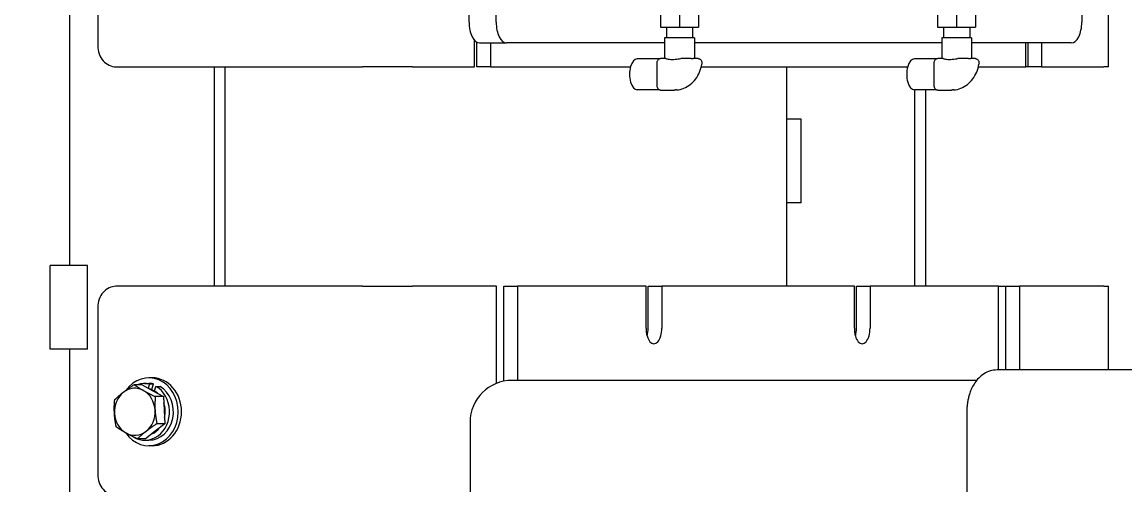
# Model space of a CAD drawing. Header units: inches. Extents: x 12 to 318, y 5 to 204.
# Drawn here: x 155.35 to 168.53, y 74.55 to 80.08 of the extents above; entities that cross this region are included whole.
import ezdxf

# ---------------------------------------------------------------- set-up
doc = ezdxf.new("R2010")
doc.units = ezdxf.units.IN
doc.header["$LTSCALE"] = 9.5
doc.header["$MEASUREMENT"] = 0
doc.layers.add('Dimension', color=7, linetype='Continuous', lineweight=25)
doc.layers.add('Visible', color=7, linetype='Continuous', lineweight=18)
doc.styles.add('Standard D-E', font='arial.ttf')
doc.dimstyles.new('in [mm] D-E NeptuneBenson', dxfattribs={"dimscale": 9.5, "dimtxt": 0.15, "dimasz": 0.098425, "dimexe": 0.125, "dimexo": 0.063, "dimgap": 0.031496, "dimtad": 0, "dimtih": 1, "dimtoh": 1, "dimdec": 4, "dimzin": 3, "dimdsep": 46, "dimlunit": 5, "dimtxsty": 'Standard D-E', "dimcen": 0.09, "dimdle": 0.393701, "dimclrd": 256, "dimclre": 256, "dimclrt": 256, "dimadec": 1, "dimazin": 1, "dimtfac": 1, "dimtofl": 0, "dimtmove": 0, "dimatfit": 3, "dimfxl": 1, "dimfrac": 1, "dimtolj": 1, "dimtzin": 4, "dimlwd": -1, "dimlwe": -1, "dimarcsym": 0})

# ---------------------------------------------------------------- blocks, each defined once
blk = doc.blocks.new('*D25')
at = {"layer": 'Defpoints', "color": 0, "transparency": 16777216}
for p in [(137.279, 100.587), (164.817, 28.314), (178.23, 28.314)]:
    blk.add_point(p, dxfattribs=at)
at = {"layer": 'Dimension', "transparency": 16777216}
for p, q in [((137.877, 100.587), (179.417, 100.587)), ((178.23, 99.652), (178.23, 86.184)), ((178.23, 29.249), (178.23, 80.305)), ((165.415, 28.314), (179.417, 28.314))]:
    blk.add_line(p, q, dxfattribs=at)
for points in [[(178.074, 99.652), (178.385, 99.652), (178.23, 100.587)], [(178.074, 29.249), (178.385, 29.249), (178.23, 28.314)]]:
    blk.add_solid(points, dxfattribs=at)
at = {"layer": 'Dimension', "transparency": 16777216, "char_height": 1.425, "attachment_point": 5, "style": 'Standard D-E'}
for s, insert in [('\\A1; 72{\\H1x;\\S1#4;} in', (178.23, 84.972)), ('\\A1;[1835.7 mm]', (178.23, 82.032))]:
    blk.add_mtext(s, dxfattribs=dict(at, insert=insert))
blk = doc.blocks.new('*D26')
at = {"layer": 'Defpoints', "color": 0, "transparency": 16777216}
for p in [(150.367, 109.174), (187.512, 109.174), (164.817, 28.314)]:
    blk.add_point(p, dxfattribs=at)
at = {"layer": 'Dimension', "transparency": 16777216}
for p, q in [((150.965, 109.174), (188.7, 109.174)), ((187.512, 108.239), (187.512, 71.699)), ((187.512, 29.249), (187.512, 65.79)), ((165.415, 28.314), (188.7, 28.314))]:
    blk.add_line(p, q, dxfattribs=at)
for points in [[(187.356, 108.239), (187.668, 108.239), (187.512, 109.174)], [(187.356, 29.249), (187.668, 29.249), (187.512, 28.314)]]:
    blk.add_solid(points, dxfattribs=at)
at = {"layer": 'Dimension', "transparency": 16777216, "char_height": 1.425, "attachment_point": 5, "style": 'Standard D-E'}
for s, insert in [('\\A1; 80{\\H1x;\\S7#8;} in', (187.512, 70.486)), ('\\A1;[2053.8 mm]', (187.512, 67.532))]:
    blk.add_mtext(s, dxfattribs=dict(at, insert=insert))

msp = doc.modelspace()

# ---------------------------------------------------------------- linework, layer by layer
at = {"layer": 'Visible'}
for p, q in [((160.691322, 80.084298), (160.691322, 87.584298)), ((161.016081, 80.084298), (161.016081, 87.584298)), ((155.915146, 85.174298), (155.915146, 77.174298)), ((168.016081, 82.449367), (168.016081, 80.084298)), ((168.336613, 79.549298), (168.336613, 82.049298)), ((156.254409, 81.799298), (156.254409, 79.799298)), ((162.98013, 80.521763), (162.98013, 80.021763)), ((163.207229, 80.521763), (163.207229, 80.021763)), ((163.434328, 80.521763), (163.434328, 80.021763)), ((166.292595, 80.521763), (166.292595, 80.021763)), ((166.519694, 80.521763), (166.519694, 80.021763)), ((166.746793, 80.521763), (166.746793, 80.021763)), ((162.98013, 80.021763), (163.207229, 80.021763)), ((163.384728, 79.896763), (163.02973, 79.896763)), ((163.02973, 79.896763), (163.02973, 79.646763)), ((163.050249, 80.021763), (163.050249, 79.896763)), ((163.207229, 80.021763), (163.434328, 80.021763)), ((163.36421, 80.021763), (163.36421, 79.896763)), ((163.384728, 79.896763), (163.384728, 79.646763)), ((166.292595, 80.021763), (166.519694, 80.021763)), ((166.697193, 79.896763), (166.342195, 79.896763)), ((166.342195, 79.896763), (166.342195, 79.646763)), ((166.362714, 80.021763), (166.362714, 79.896763)), ((166.519694, 80.021763), (166.746793, 80.021763)), ((166.676675, 80.021763), (166.676675, 79.896763)), ((166.697193, 79.896763), (166.697193, 79.646763)), ((160.756322, 79.549298), (160.756322, 79.864981)), ((160.783942, 79.549298), (160.783942, 79.842831)), ((160.816322, 79.834298), (161.141081, 79.834298)), ((160.946322, 79.834298), (160.946322, 79.549298)), ((163.02973, 79.834298), (161.141081, 79.834298)), ((166.342195, 79.834298), (163.384728, 79.834298)), ((167.891081, 79.834298), (166.697193, 79.834298)), ((167.346322, 79.549298), (167.346322, 79.834298)), ((167.373942, 79.549298), (167.373942, 79.834298)), ((167.536322, 79.834298), (167.536322, 79.549298)), ((162.968467, 79.644522), (162.703001, 79.644522)), ((163.045875, 79.646763), (162.981376, 79.646763)), ((163.287219, 79.646763), (163.223851, 79.646763)), ((163.347793, 79.646763), (163.287219, 79.646763)), ((163.431951, 79.646763), (163.371377, 79.646763)), ((166.280932, 79.644522), (166.015466, 79.644522)), ((166.35834, 79.646763), (166.293841, 79.646763)), ((166.599684, 79.646763), (166.536316, 79.646763)), ((166.660258, 79.646763), (166.599684, 79.646763)), ((166.744416, 79.646763), (166.683842, 79.646763)), ((156.470915, 79.549298), (159.417008, 79.549298)), ((157.647197, 76.924298), (157.647197, 79.549298)), ((157.772197, 79.549298), (157.772197, 76.924298)), ((160.014644, 79.549298), (159.417008, 79.549298)), ((160.014644, 79.549298), (160.756322, 79.549298)), ((160.946322, 79.549298), (160.783942, 79.549298)), ((160.946322, 79.549298), (162.622046, 79.549298)), ((162.935126, 79.584263), (162.935126, 79.334263)), ((163.46805, 79.549298), (165.934511, 79.549298)), ((164.491651, 76.924298), (164.491651, 79.549298)), ((166.247591, 79.584263), (166.247591, 79.334263)), ((166.780515, 79.549298), (167.346322, 79.549298)), ((167.373942, 79.549298), (167.346322, 79.549298)), ((167.536322, 79.549298), (167.373942, 79.549298)), ((167.536322, 79.549298), (168.277999, 79.549298)), ((168.336613, 79.549298), (168.277999, 79.549298)), ((162.968467, 79.274003), (162.703001, 79.274003)), ((162.981376, 79.271763), (162.989572, 79.271763)), ((162.989572, 79.271763), (163.145767, 79.271763)), ((166.280932, 79.274003), (166.015466, 79.274003)), ((166.022197, 76.924298), (166.022197, 79.274003)), ((166.147197, 79.274003), (166.147197, 76.924298)), ((166.293841, 79.271763), (166.302037, 79.271763)), ((166.302037, 79.271763), (166.458232, 79.271763)), ((164.659852, 78.924298), (164.491651, 78.924298)), ((164.659852, 77.924298), (164.659852, 78.924298)), ((164.659852, 77.924298), (164.491651, 77.924298)), ((156.131652, 77.174298), (155.686086, 77.174298)), ((155.686086, 76.174298), (155.686086, 77.174298)), ((156.131652, 76.174298), (156.131652, 77.174298)), ((159.417008, 76.924298), (156.470915, 76.924298)), ((159.417008, 76.924298), (160.014644, 76.924298)), ((161.021322, 76.924298), (160.014644, 76.924298)), ((161.021322, 75.764572), (161.021322, 76.924298)), ((161.108942, 76.924298), (161.271322, 76.924298)), ((161.108942, 75.7901), (161.108942, 76.924298)), ((162.807572, 76.924298), (161.271322, 76.924298)), ((161.271322, 76.924298), (161.271322, 75.799298)), ((162.807572, 76.424298), (162.807572, 76.924298)), ((162.832692, 76.924298), (162.995072, 76.924298)), ((162.832692, 76.424298), (162.832692, 76.924298)), ((165.297572, 76.924298), (162.995072, 76.924298)), ((162.995072, 76.924298), (162.995072, 76.424298)), ((165.297572, 76.424298), (165.297572, 76.924298)), ((165.322692, 76.924298), (165.485072, 76.924298)), ((165.322692, 76.424298), (165.322692, 76.924298)), ((167.021322, 76.924298), (165.485072, 76.924298)), ((165.485072, 76.924298), (165.485072, 76.424298)), ((167.021322, 76.924298), (167.108942, 76.924298)), ((167.021322, 75.924298), (167.021322, 76.924298)), ((167.108942, 76.924298), (167.271322, 76.924298)), ((167.108942, 75.924298), (167.108942, 76.924298)), ((168.277999, 76.924298), (167.271322, 76.924298)), ((167.271322, 76.924298), (167.271322, 75.924298)), ((168.277999, 76.924298), (168.336613, 76.924298)), ((168.336613, 75.924298), (168.336613, 76.924298)), ((156.254409, 76.674298), (156.254409, 74.674298)), ((156.131652, 76.174298), (155.686086, 76.174298)), ((155.915146, 76.174298), (155.915146, 68.174298)), ((156.903928, 75.830298), (156.863928, 75.830298)), ((167.233091, 75.924298), (167.002835, 75.924298)), ((174.483091, 75.924298), (167.233091, 75.924298)), ((156.785292, 75.748016), (156.688841, 75.748016)), ((156.785292, 75.748016), (156.911469, 75.676653)), ((156.816928, 75.764298), (156.863928, 75.764298)), ((156.871782, 75.758346), (156.856898, 75.707517)), ((156.871782, 75.758346), (156.918782, 75.758346)), ((156.898488, 75.689046), (156.918782, 75.758346)), ((156.911469, 75.676653), (157.037647, 75.605291)), ((156.932339, 75.671687), (156.948899, 75.728235)), ((156.948899, 75.728235), (156.995899, 75.728235)), ((166.759477, 75.799298), (161.204407, 75.799298)), ((157.037647, 75.605291), (156.941196, 75.605291)), ((157.037647, 75.605291), (157.047214, 75.443432)), ((157.047214, 75.443432), (157.056781, 75.281573)), ((166.641585, 75.424298), (166.641585, 58.674298)), ((157.056781, 75.281573), (156.94017, 75.191076)), ((157.056781, 75.281573), (156.96033, 75.281573)), ((160.704407, 75.299298), (160.704407, 58.799298)), ((156.94017, 75.191076), (156.82356, 75.10058)), ((156.82356, 75.10058), (156.727109, 75.10058)), ((156.816928, 75.084298), (156.863928, 75.084298)), ((156.903928, 75.018298), (156.863928, 75.018298))]:
    msp.add_line(p, q, dxfattribs=at)
msp.add_arc((161.204407, 75.299298), 0.5, 90, 180, dxfattribs=at)
for centre, major_axis, ratio, start_param, end_param in [((160.816322, 80.084298), (0, -0.25), 0.5, 4.71238898, 6.283185307), ((161.141081, 80.084298), (0, -0.25), 0.5, 4.71238898, 6.283185307), ((167.891081, 80.084298), (0, -0.25), 0.5, 0, 1.570796327), ((156.470915, 79.799298), (0, -0.25), 0.866025404, 4.71238898, 6.283185307), ((162.703001, 79.459263), (0, 0.18526), 0.5, 0, 3.141592654), ((166.015466, 79.459263), (0, 0.18526), 0.5, 0, 3.141592654), ((156.470915, 76.674298), (0, 0.25), 0.866025404, 0, 1.570796327), ((162.901322, 76.424298), (0, -0.1875), 0.5, 4.71238898, 7.853981634), ((162.738942, 76.424298), (0, 0.1875), 0.5, 4.188790205, 4.71238898), ((165.391322, 76.424298), (0, -0.1875), 0.5, 4.71238898, 7.853981634), ((165.228942, 76.424298), (0, 0.1875), 0.5, 4.188790205, 4.71238898), ((156.863928, 75.424298), (0, 0.406), 0.866025404, 2.241855542, 7.16621435), ((156.903928, 75.424298), (0, 0.406), 0.866025404, 3.141592654, 6.283185307), ((156.695426, 75.424298), (0, 0.281), 0.866025404, 5.827731458, 6.874929009), ((156.816928, 75.424298), (0, -0.34), 0.866025404, 5.791957826, 8.960029584), ((156.816928, 75.424298), (0, 0.34), 0.866025404, 6.09579569, 6.593913834), ((156.695426, 75.424298), (0, 0.281), 0.866025404, 4.780533907, 5.827731458), ((156.863928, 75.424298), (0, 0.34), 0.866025404, 6.09579569, 6.283185307), ((156.863928, 75.424298), (0, -0.34), 0.866025404, 0, 2.676844277), ((156.816928, 75.424298), (0, 0.281), 0.866025404, 5.614736601, 6.040726315), ((156.695426, 75.424298), (0, -0.281), 0.866025404, 3.733336356, 4.780533907), ((156.695426, 75.424298), (0, 0.281), 0.866025404, 3.733336356, 4.780533907), ((156.816928, 75.424298), (0, -0.281), 0.866025404, 1.317387347, 1.960495159), ((156.695426, 75.424298), (0, -0.281), 0.866025404, 4.780533907, 5.827731458), ((156.695426, 75.424298), (0, -0.281), 0.866025404, 5.827731458, 6.874929009), ((156.816928, 75.424298), (0, -0.281), 0.866025404, 0.351765867, 0.831721537), ((156.470915, 74.674298), (0, -0.25), 0.866025404, 4.71238898, 6.283185307)]:
    msp.add_ellipse(centre, major_axis=major_axis, ratio=ratio, start_param=start_param, end_param=end_param, dxfattribs=at)
for points, knots in [([(162.981376, 79.646763), (162.977041, 79.646763), (162.972726, 79.645992), (162.964627, 79.643202), (162.960927, 79.641117), (162.953841, 79.635845), (162.950762, 79.63253), (162.944896, 79.624649), (162.942514, 79.62), (162.938808, 79.61055), (162.937502, 79.605731), (162.935711, 79.595949), (162.935234, 79.590986), (162.935131, 79.585429), (162.935126, 79.584846), (162.935126, 79.584263)], [1.570796327, 1.570796327, 1.570796327, 1.570796327, 1.741348649, 1.741348649, 1.926934679, 1.926934679, 2.162277783, 2.162277783, 2.476437048, 2.476437048, 2.790596314, 2.790596314, 3.104755579, 3.104755579, 3.141592654, 3.141592654, 3.141592654, 3.141592654]), ([(163.045875, 79.646763), (163.050093, 79.646766), (163.055151, 79.645943), (163.075793, 79.64193), (163.095826, 79.637485), (163.11848, 79.637485), (163.141134, 79.637485), (163.167197, 79.64193), (163.203497, 79.645943), (163.213781, 79.646766), (163.223851, 79.646763)], [2.0007517976, 2.0007517976, 2.0007517976, 2.0007517976, 2.0796725347, 2.0796725347, 2.2790001645, 2.2790001645, 2.2790001645, 2.4783277943, 2.4783277943, 2.5572485314, 2.5572485314, 2.5572485314, 2.5572485314]), ([(163.347793, 79.646763), (163.352693, 79.646804), (163.357129, 79.646721), (163.360948, 79.646721), (163.364767, 79.646721), (163.368286, 79.646804), (163.371377, 79.646763)], [1.1185179425, 1.1185179425, 1.1185179425, 1.1185179425, 1.1767180588, 1.1767180588, 1.1767180588, 1.234918175, 1.234918175, 1.234918175, 1.234918175]), ([(163.431951, 79.646763), (163.436285, 79.646763), (163.440721, 79.645982), (163.44888, 79.643078), (163.45256, 79.640959), (163.459386, 79.635701), (163.462319, 79.632445), (163.467871, 79.624594), (163.470018, 79.619982), (163.473305, 79.610223), (163.474308, 79.60501), (163.475239, 79.59469), (163.475173, 79.589489), (163.474479, 79.582732), (163.474268, 79.581128), (163.474014, 79.579537)], [0, 0, 0, 0, 0.0140758741, 0.0140758741, 0.0285246856, 0.0285246856, 0.0460536385, 0.0460536385, 0.0697011827, 0.0697011827, 0.0956376927, 0.0956376927, 0.1215742027, 0.1215742027, 0.1296825499, 0.1296825499, 0.1296825499, 0.1296825499]), ([(166.293841, 79.646763), (166.289506, 79.646763), (166.285191, 79.645992), (166.277092, 79.643202), (166.273392, 79.641117), (166.266306, 79.635845), (166.263227, 79.63253), (166.257361, 79.624649), (166.254979, 79.62), (166.251273, 79.61055), (166.249967, 79.605731), (166.248176, 79.595949), (166.247698, 79.590986), (166.247596, 79.585429), (166.247591, 79.584846), (166.247591, 79.584263)], [1.570796327, 1.570796327, 1.570796327, 1.570796327, 1.741348649, 1.741348649, 1.926934679, 1.926934679, 2.162277783, 2.162277783, 2.476437048, 2.476437048, 2.790596314, 2.790596314, 3.104755579, 3.104755579, 3.141592654, 3.141592654, 3.141592654, 3.141592654]), ([(166.35834, 79.646763), (166.362558, 79.646766), (166.367616, 79.645943), (166.388258, 79.64193), (166.408291, 79.637485), (166.430945, 79.637485), (166.453599, 79.637485), (166.479661, 79.64193), (166.515962, 79.645943), (166.526246, 79.646766), (166.536316, 79.646763)], [2.0007517976, 2.0007517976, 2.0007517976, 2.0007517976, 2.0796725347, 2.0796725347, 2.2790001645, 2.2790001645, 2.2790001645, 2.4783277943, 2.4783277943, 2.5572485314, 2.5572485314, 2.5572485314, 2.5572485314]), ([(166.660258, 79.646763), (166.665158, 79.646804), (166.669594, 79.646721), (166.673413, 79.646721), (166.677232, 79.646721), (166.680751, 79.646804), (166.683842, 79.646763)], [1.1185179425, 1.1185179425, 1.1185179425, 1.1185179425, 1.1767180588, 1.1767180588, 1.1767180588, 1.234918175, 1.234918175, 1.234918175, 1.234918175]), ([(166.744416, 79.646763), (166.74875, 79.646763), (166.753186, 79.645982), (166.761345, 79.643078), (166.765025, 79.640959), (166.771851, 79.635701), (166.774784, 79.632445), (166.780336, 79.624594), (166.782482, 79.619982), (166.78577, 79.610223), (166.786773, 79.60501), (166.787704, 79.59469), (166.787638, 79.589489), (166.786944, 79.582732), (166.786733, 79.581128), (166.786479, 79.579537)], [0, 0, 0, 0, 0.0140758741, 0.0140758741, 0.0285246856, 0.0285246856, 0.0460536385, 0.0460536385, 0.0697011827, 0.0697011827, 0.0956376927, 0.0956376927, 0.1215742027, 0.1215742027, 0.1296825499, 0.1296825499, 0.1296825499, 0.1296825499]), ([(163.172815, 79.272622), (163.202124, 79.274887), (163.231137, 79.281654), (163.286414, 79.303601), (163.312672, 79.318773), (163.360615, 79.356286), (163.382301, 79.378622), (163.419724, 79.428805), (163.435461, 79.45665), (163.46004, 79.515928), (163.468881, 79.547358), (163.474014, 79.579537)], [3.208413379, 3.208413379, 3.208413379, 3.208413379, 3.472775449, 3.472775449, 3.73713752, 3.73713752, 4.00149959, 4.00149959, 4.26586166, 4.26586166, 4.53022373, 4.53022373, 4.53022373, 4.53022373]), ([(166.48528, 79.272622), (166.514589, 79.274887), (166.543602, 79.281654), (166.598879, 79.303601), (166.625137, 79.318773), (166.67308, 79.356286), (166.694766, 79.378622), (166.732189, 79.428805), (166.747926, 79.45665), (166.772505, 79.515928), (166.781346, 79.547358), (166.786479, 79.579537)], [3.208413379, 3.208413379, 3.208413379, 3.208413379, 3.472775449, 3.472775449, 3.73713752, 3.73713752, 4.00149959, 4.00149959, 4.26586166, 4.26586166, 4.53022373, 4.53022373, 4.53022373, 4.53022373]), ([(162.935126, 79.334263), (162.935126, 79.329288), (162.935512, 79.324316), (162.937106, 79.314502), (162.938308, 79.309663), (162.941756, 79.30017), (162.943985, 79.295504), (162.950237, 79.28642), (162.954294, 79.281911), (162.96403, 79.275584), (162.968934, 79.273425), (162.976649, 79.271986), (162.979012, 79.271763), (162.981376, 79.271763)], [3.141592654, 3.141592654, 3.141592654, 3.141592654, 3.455751919, 3.455751919, 3.769911184, 3.769911184, 4.08407045, 4.08407045, 4.398229715, 4.398229715, 4.61938452, 4.61938452, 4.71238898, 4.71238898, 4.71238898, 4.71238898]), ([(163.172815, 79.272622), (163.171106, 79.27249), (163.169336, 79.272374), (163.165729, 79.272175), (163.16389, 79.272092), (163.160208, 79.271958), (163.158367, 79.271907), (163.154689, 79.271828), (163.152861, 79.271802), (163.14926, 79.271769), (163.147485, 79.271763), (163.145767, 79.271763)], [0, 0, 0, 0, 0.01296335874, 0.01296335874, 0.02592671748, 0.02592671748, 0.03889007622, 0.03889007622, 0.05185343496, 0.05185343496, 0.0648167937, 0.0648167937, 0.0648167937, 0.0648167937]), ([(166.247591, 79.334263), (166.247591, 79.329288), (166.247977, 79.324316), (166.249571, 79.314502), (166.250773, 79.309663), (166.254221, 79.30017), (166.25645, 79.295504), (166.262702, 79.28642), (166.266759, 79.281911), (166.276495, 79.275584), (166.281399, 79.273425), (166.289114, 79.271986), (166.291477, 79.271763), (166.293841, 79.271763)], [3.141592654, 3.141592654, 3.141592654, 3.141592654, 3.455751919, 3.455751919, 3.769911184, 3.769911184, 4.08407045, 4.08407045, 4.398229715, 4.398229715, 4.61938452, 4.61938452, 4.71238898, 4.71238898, 4.71238898, 4.71238898]), ([(166.48528, 79.272622), (166.48357, 79.27249), (166.481801, 79.272374), (166.478193, 79.272175), (166.476355, 79.272092), (166.472673, 79.271958), (166.470832, 79.271907), (166.467154, 79.271828), (166.465326, 79.271802), (166.461725, 79.271769), (166.45995, 79.271763), (166.458232, 79.271763)], [0, 0, 0, 0, 0.01296335874, 0.01296335874, 0.02592671748, 0.02592671748, 0.03889007622, 0.03889007622, 0.05185343496, 0.05185343496, 0.0648167937, 0.0648167937, 0.0648167937, 0.0648167937]), ([(167.002835, 75.924298), (166.972705, 75.924298), (166.946142, 75.919471), (166.892879, 75.903791), (166.868622, 75.89158), (166.821892, 75.862354), (166.801446, 75.844698), (166.766064, 75.808465), (166.751226, 75.789771), (166.724988, 75.751274), (166.713634, 75.731453), (166.697483, 75.698563), (166.691857, 75.685846), (166.686704, 75.672936)], [-0.572091427, -0.572091427, -0.572091427, -0.572091427, -0.5038546609, -0.5038546609, -0.4134671331, -0.4134671331, -0.2990488477, -0.2990488477, -0.1846305623, -0.1846305623, -0.0702122769, -0.0702122769, 0, 0, 0, 0]), ([(166.686704, 75.672936), (166.680262, 75.656798), (166.674665, 75.64056), (166.664895, 75.607881), (166.660723, 75.59144), (166.653651, 75.558374), (166.650751, 75.541748), (166.64614, 75.508356), (166.644429, 75.49159), (166.642151, 75.457981), (166.641585, 75.44114), (166.641585, 75.424298)], [2.4679180329, 2.4679180329, 2.4679180329, 2.4679180329, 2.6026529571, 2.6026529571, 2.7373878812, 2.7373878812, 2.8721228053, 2.8721228053, 3.0068577295, 3.0068577295, 3.1415926536, 3.1415926536, 3.1415926536, 3.1415926536])]:
    msp.add_open_spline(points, degree=3, knots=knots, dxfattribs=at)
for points in [[(156.559681, 75.657519), (156.6138, 75.699519), (156.688841, 75.748016)], [(156.688841, 75.748016), (156.74391, 75.709772), (156.802469, 75.676653)], [(156.802469, 75.676653), (156.861029, 75.643534), (156.941196, 75.605291)], [(156.452637, 75.405164), (156.448197, 75.480283), (156.455619, 75.567023)], [(156.455619, 75.567023), (156.505562, 75.61552), (156.559681, 75.657519)], [(156.941196, 75.605291), (156.933774, 75.518551), (156.938214, 75.443432)], [(156.938214, 75.443432), (156.942654, 75.368313), (156.96033, 75.281573)], [(156.474753, 75.243305), (156.457077, 75.330045), (156.452637, 75.405164)], [(156.96033, 75.281573), (156.88529, 75.233076), (156.83117, 75.191076)], [(156.588382, 75.171942), (156.529823, 75.205062), (156.474753, 75.243305)], [(156.727109, 75.10058), (156.646941, 75.138823), (156.588382, 75.171942)], [(156.83117, 75.191076), (156.777051, 75.149077), (156.727109, 75.10058)]]:
    msp.add_rational_spline(points, [1, 1.0379548493, 1], degree=2, dxfattribs=at)

# ---------------------------------------------------------------- dimensions: what is measured, and where the dimension line sits
at = {"layer": 'Dimension'}
for base, p1, p2, text, picture, middle in [((187.512277, 109.174302), (164.816889, 28.314298), (150.366651, 109.174302), ' <> in\\X[2053.8 mm]', '*D26', (187.512277, 68.7443)), ((178.229578, 28.314298), (137.278758, 100.587191), (164.816889, 28.314298), ' <> in\\X[1835.7 mm]', '*D25', (178.229578, 83.244502))]:
    dim = msp.add_linear_dim(base=base, p1=p1, p2=p2, angle=90, text=text, dimstyle='in [mm] D-E NeptuneBenson', override={"dimgap": 0.031496, "dimdec": 4, "dimpost": '', "dimtol": 0, "dimlim": 0, "dimtp": 0, "dimtm": 0, "dimtdec": 2, "dimatfit": 1}, dxfattribs=at)
    dim.commit()
    dim.dimension.update_dxf_attribs({"geometry": picture, "text_midpoint": middle, "dimtype": 160})

doc.saveas('drawing.dxf')
